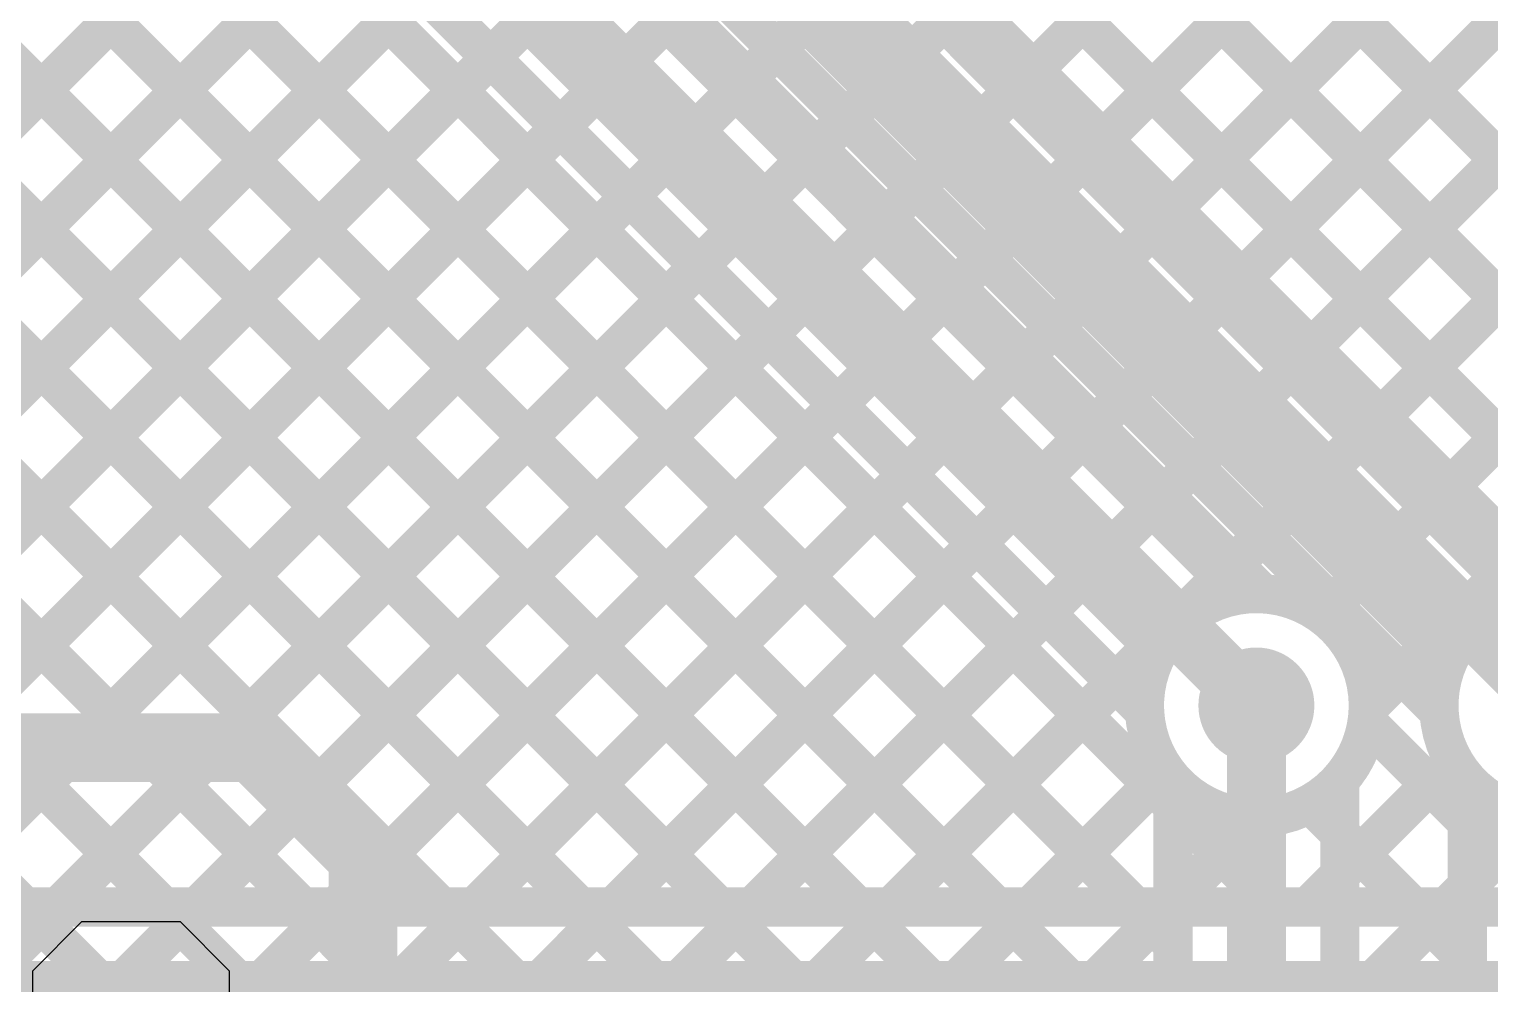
# Model space of a CAD drawing. Header units: millimetres. Extents: x 2.49 to 5.65, y 1.36 to 4.13.
# Drawn here: x 4.523 to 4.8205, y 2.9293 to 3.1238 of the extents above; entities that cross this region are included whole.
import ezdxf

# ---------------------------------------------------------------- set-up
doc = ezdxf.new("R2010")
doc.units = ezdxf.units.MM
doc.header["$MEASUREMENT"] = 0
for name, color, linetype in [('BottomLayer', 5, 'Continuous'), ('MultiLayer', 9, 'Continuous'), ('TopLayer', 1, 'Continuous'), ('TopOverlay', 2, 'Continuous'), ('ViaHoleLayer', 16, 'Continuous')]:
    doc.layers.add(name, color=color, linetype=linetype)

msp = doc.modelspace()

# ---------------------------------------------------------------- linework, layer by layer
at = {"layer": 'BottomLayer'}
for points, const_width in [([(3.82771, 2.4135), (5.39681, 3.9826)], 0.008), ([(3.856, 2.4135), (5.4041, 3.9616)], 0.008), ([(3.88428, 2.4135), (5.4138, 3.94302)], 0.008), ([(3.91257, 2.4135), (5.4257, 3.92664)], 0.008), ([(3.94085, 2.4135), (5.43968, 3.91233)], 0.008), ([(3.96914, 2.4135), (5.45566, 3.90002)], 0.008), ([(3.99742, 2.4135), (5.47371, 3.88979)], 0.008), ([(4.0257, 2.4135), (5.49409, 3.88189)], 0.008), ([(4.11056, 2.4135), (5.577, 3.87994)], 0.008), ([(4.05399, 2.4135), (5.51736, 3.87687)], 0.008), ([(4.08227, 2.4135), (5.54449, 3.87572)], 0.008), ([(4.13884, 2.4135), (5.577, 3.85166)], 0.008), ([(4.16713, 2.4135), (5.577, 3.82337)], 0.008), ([(4.11542, 3.80418), (5.085, 2.8346)], 0.008), ([(4.14338, 3.8045), (5.085, 2.86288)], 0.008), ([(4.78638, 3.00447), (5.577, 3.79509)], 0.008), ([(4.10127, 3.79004), (5.085, 2.80631)], 0.008), ([(4.08713, 3.7759), (5.085, 2.77803)], 0.008), ([(4.79581, 2.98561), (5.577, 3.76681)], 0.008), ([(4.07299, 3.76175), (4.82679, 3.00795)], 0.008), ([(4.05885, 3.74761), (4.81186, 2.9946)], 0.008), ([(4.0447, 3.73347), (4.76962, 3.00856)], 0.008), ([(4.03056, 3.71933), (4.75297, 2.99692)], 0.008), ([(4.01642, 3.70519), (4.756, 2.96561)], 0.008), ([(4.00228, 3.69104), (4.756, 2.93732)], 0.008), ([(3.98814, 3.6769), (4.756, 2.90904)], 0.008), ([(3.97399, 3.66276), (4.756, 2.88075)], 0.008), ([(3.95985, 3.64862), (4.756, 2.85247)], 0.008), ([(3.94571, 3.63448), (4.756, 2.82419)], 0.008), ([(3.93157, 3.62033), (4.756, 2.7959)], 0.008), ([(3.91743, 3.60619), (4.756, 2.76762)], 0.008), ([(3.90328, 3.59205), (4.756, 2.73933)], 0.008), ([(3.88914, 3.57791), (4.756, 2.71105)], 0.008), ([(4.773, 1.94953), (4.773, 2.986)], 0.012), ([(4.79556, 2.98262), (4.81599, 2.96218)], 0.008), ([(4.79, 2.95152), (4.81318, 2.9747)], 0.008), ([(4.19541, 2.4135), (4.75453, 2.97262)], 0.008), ([(4.756, 1.94953), (4.756, 2.97079)], 0.008), ([(4.79, 1.95657), (4.79, 2.97079)], 0.008), ([(4.81599, 2.00723), (4.81599, 2.97079)], 0.008), ([(4.79, 2.95989), (4.81599, 2.9339)], 0.008), ([(4.79, 2.92324), (4.81599, 2.94923)], 0.008), ([(4.22369, 2.4135), (4.756, 2.94581)], 0.008), ([(4.79, 2.93161), (4.81599, 2.90561)], 0.008)]:
    msp.add_lwpolyline(points, dxfattribs=dict(at, const_width=const_width))
at = {"layer": 'BottomLayer', "const_width": 0.008}
for points in [[(4.756, 2.97079, -1.452551), (4.79581, 2.986)], [(4.81599, 2.97079, -1.452551), (4.8558, 2.986)], [(4.79581, 2.986, -0.184522), (4.79, 2.97079)]]:
    msp.add_lwpolyline(points, format="xyb", dxfattribs=at)
at = {"layer": 'BottomLayer'}
for points, const_width in [([(4.76762, 3.00856, 1), (4.77162, 3.00856, 1)], 0.004), ([(4.78438, 3.00447, 1), (4.78838, 3.00447, 1)], 0.004), ([(4.75097, 2.99692, 1), (4.75497, 2.99692, 1)], 0.004), ([(4.76709, 2.986, 1), (4.77891, 2.986, 1)], 0.01181), ([(4.80986, 2.9946, 1), (4.81386, 2.9946, 1)], 0.004), ([(4.77, 2.986, 1), (4.776, 2.986, 1)], 0.006), ([(4.79381, 2.986, 1), (4.79781, 2.986, 1)], 0.004), ([(4.79381, 2.986, 1), (4.79781, 2.986, 1)], 0.004), ([(4.79381, 2.98561, 1), (4.79781, 2.98561, 1)], 0.004), ([(4.79356, 2.98262, 1), (4.79756, 2.98262, 1)], 0.004), ([(4.81118, 2.9747, 1), (4.81518, 2.9747, 1)], 0.004), ([(4.75253, 2.97262, 1), (4.75653, 2.97262, 1)], 0.004), ([(4.754, 2.97079, 1), (4.758, 2.97079, 1)], 0.004), ([(4.754, 2.97079, 1), (4.758, 2.97079, 1)], 0.004), ([(4.788, 2.97079, 1), (4.792, 2.97079, 1)], 0.004), ([(4.788, 2.97079, 1), (4.792, 2.97079, 1)], 0.004), ([(4.81399, 2.97079, 1), (4.81799, 2.97079, 1)], 0.004), ([(4.81399, 2.97079, 1), (4.81799, 2.97079, 1)], 0.004), ([(4.754, 2.96561, 1), (4.758, 2.96561, 1)], 0.004), ([(4.788, 2.95989, 1), (4.792, 2.95989, 1)], 0.004), ([(4.81399, 2.96218, 1), (4.81799, 2.96218, 1)], 0.004), ([(4.788, 2.95152, 1), (4.792, 2.95152, 1)], 0.004), ([(4.81399, 2.94923, 1), (4.81799, 2.94923, 1)], 0.004), ([(4.754, 2.94581, 1), (4.758, 2.94581, 1)], 0.004), ([(4.754, 2.93732, 1), (4.758, 2.93732, 1)], 0.004), ([(4.81399, 2.9339, 1), (4.81799, 2.9339, 1)], 0.004), ([(4.788, 2.93161, 1), (4.792, 2.93161, 1)], 0.004)]:
    msp.add_lwpolyline(points, format="xyb", close=True, dxfattribs=dict(at, const_width=const_width))
at = {"layer": 'MultiLayer', "const_width": 0.01181}
msp.add_lwpolyline([(4.76709, 2.986, 1), (4.77891, 2.986, 1)], format="xyb", close=True, dxfattribs=at)
at = {"layer": 'TopLayer'}
for points, const_width in [([(4.02976, 3.88984), (4.97464, 2.94496)], 0.008), ([(4.01577, 3.87554), (4.94636, 2.94496)], 0.008), ([(4.08143, 3.86645), (5.00292, 2.94496)], 0.008), ([(4.00163, 3.8614), (4.91807, 2.94496)], 0.008), ([(4.72762, 3.11541), (5.199, 3.5868)], 0.008), ([(4.74176, 3.10127), (5.199, 3.55851)], 0.008), ([(4.7559, 3.08713), (5.199, 3.53023)], 0.008), ([(4.32753, 3.51551), (4.83426, 3.00878)], 0.008), ([(4.31549, 3.5035), (4.83299, 2.986)], 0.012), ([(4.77005, 3.07299), (5.199, 3.50194)], 0.008), ([(4.30845, 3.4865), (4.81022, 2.98473)], 0.008), ([(4.78419, 3.05885), (5.199, 3.47366)], 0.008), ([(4.79833, 3.0447), (5.199, 3.44537)], 0.008), ([(4.81247, 3.03056), (5.199, 3.41709)], 0.008), ([(4.41604, 3.367), (4.77427, 3.00878)], 0.008), ([(4.404, 3.355), (4.773, 2.986)], 0.012), ([(4.12905, 3.338), (4.52209, 2.94496)], 0.008), ([(4.15733, 3.338), (4.55038, 2.94496)], 0.008), ([(4.18562, 3.338), (4.57866, 2.94496)], 0.008), ([(4.2139, 3.338), (4.60694, 2.94496)], 0.008), ([(4.24219, 3.338), (4.63523, 2.94496)], 0.008), ([(4.27047, 3.338), (4.66351, 2.94496)], 0.008), ([(4.29875, 3.338), (4.6918, 2.94496)], 0.008), ([(4.32704, 3.338), (4.72008, 2.94496)], 0.008), ([(4.35532, 3.338), (4.74837, 2.94496)], 0.008), ([(4.38361, 3.338), (4.77665, 2.94496)], 0.008), ([(4.39696, 3.338), (4.75022, 2.98473)], 0.008), ([(4.35917, 2.94496), (4.57459, 3.16037)], 0.008), ([(4.38745, 2.94496), (4.58873, 3.14623)], 0.008), ([(4.41574, 2.94496), (4.60287, 3.13209)], 0.008), ([(4.44402, 2.94496), (4.61701, 3.11795)], 0.008), ([(4.66934, 3.1137), (4.67529, 3.11966)], 0.008), ([(4.68348, 3.09956), (4.68944, 3.10552)], 0.008), ([(4.47231, 2.94496), (4.63115, 3.1038)], 0.008), ([(4.69762, 3.08542), (4.70358, 3.09137)], 0.008), ([(4.50059, 2.94496), (4.6453, 3.08966)], 0.008), ([(4.71176, 3.07128), (4.71772, 3.07723)], 0.008), ([(4.52888, 2.94496), (4.65944, 3.07552)], 0.008), ([(4.55716, 2.94496), (4.67358, 3.06138)], 0.008), ([(4.72591, 3.05713), (4.73186, 3.06309)], 0.008), ([(4.74005, 3.04299), (4.746, 3.04895)], 0.008), ([(4.58544, 2.94496), (4.68772, 3.04724)], 0.008), ([(4.75419, 3.02885), (4.76015, 3.0348)], 0.008), ([(4.61373, 2.94496), (4.70187, 3.03309)], 0.008), ([(4.76833, 3.01471), (4.77429, 3.02066)], 0.008), ([(4.64201, 2.94496), (4.71601, 3.01895)], 0.008), ([(4.6703, 2.94496), (4.73015, 3.00481)], 0.008), ([(4.79581, 2.98561), (4.80257, 2.99238)], 0.008), ([(4.69858, 2.94496), (4.74429, 2.99067)], 0.008), ([(4.79556, 2.98262), (4.83322, 2.94496)], 0.008), ([(4.78344, 2.94496), (4.81318, 2.9747)], 0.008), ([(4.72687, 2.94496), (4.75453, 2.97262)], 0.008), ([(4.78392, 2.96597), (4.80493, 2.94496)], 0.008), ([(4.75515, 2.94496), (4.77339, 2.96319)], 0.008), ([(4.81172, 2.94496), (4.83013, 2.96337)], 0.008), ([(3.69546, 2.94496), (5.0929, 2.94496)], 0.008), ([(3.69546, 2.92146), (5.12831, 2.92146)], 0.025)]:
    msp.add_lwpolyline(points, dxfattribs=dict(at, const_width=const_width))
for points, const_width in [([(4.61501, 3.11795, 1), (4.61901, 3.11795, 1)], 0.004), ([(4.67329, 3.11966, 1), (4.67729, 3.11966, 1)], 0.004), ([(4.72562, 3.11541, 1), (4.72962, 3.11541, 1)], 0.004), ([(4.66734, 3.1137, 1), (4.67134, 3.1137, 1)], 0.004), ([(4.68744, 3.10552, 1), (4.69144, 3.10552, 1)], 0.004), ([(4.62915, 3.1038, 1), (4.63315, 3.1038, 1)], 0.004), ([(4.68148, 3.09956, 1), (4.68548, 3.09956, 1)], 0.004), ([(4.73976, 3.10127, 1), (4.74376, 3.10127, 1)], 0.004), ([(4.70158, 3.09137, 1), (4.70558, 3.09137, 1)], 0.004), ([(4.6433, 3.08966, 1), (4.6473, 3.08966, 1)], 0.004), ([(4.69562, 3.08542, 1), (4.69962, 3.08542, 1)], 0.004), ([(4.7539, 3.08713, 1), (4.7579, 3.08713, 1)], 0.004), ([(4.71572, 3.07723, 1), (4.71972, 3.07723, 1)], 0.004), ([(4.65744, 3.07552, 1), (4.66144, 3.07552, 1)], 0.004), ([(4.76805, 3.07299, 1), (4.77205, 3.07299, 1)], 0.004), ([(4.70976, 3.07128, 1), (4.71376, 3.07128, 1)], 0.004), ([(4.67158, 3.06138, 1), (4.67558, 3.06138, 1)], 0.004), ([(4.72986, 3.06309, 1), (4.73386, 3.06309, 1)], 0.004), ([(4.78219, 3.05885, 1), (4.78619, 3.05885, 1)], 0.004), ([(4.72391, 3.05713, 1), (4.72791, 3.05713, 1)], 0.004), ([(4.744, 3.04895, 1), (4.748, 3.04895, 1)], 0.004), ([(4.68572, 3.04724, 1), (4.68972, 3.04724, 1)], 0.004), ([(4.73805, 3.04299, 1), (4.74205, 3.04299, 1)], 0.004), ([(4.79633, 3.0447, 1), (4.80033, 3.0447, 1)], 0.004), ([(4.75815, 3.0348, 1), (4.76215, 3.0348, 1)], 0.004), ([(4.69987, 3.03309, 1), (4.70387, 3.03309, 1)], 0.004), ([(4.75219, 3.02885, 1), (4.75619, 3.02885, 1)], 0.004), ([(4.81047, 3.03056, 1), (4.81447, 3.03056, 1)], 0.004), ([(4.77229, 3.02066, 1), (4.77629, 3.02066, 1)], 0.004), ([(4.71401, 3.01895, 1), (4.71801, 3.01895, 1)], 0.004), ([(4.76633, 3.01471, 1), (4.77033, 3.01471, 1)], 0.004), ([(4.77227, 3.00878, 1), (4.77627, 3.00878, 1)], 0.004), ([(4.77227, 3.00878, 1), (4.77627, 3.00878, 1)], 0.004), ([(4.72815, 3.00481, 1), (4.73215, 3.00481, 1)], 0.004), ([(4.76709, 2.986, 1), (4.77891, 2.986, 1)], 0.01181), ([(4.80057, 2.99238, 1), (4.80457, 2.99238, 1)], 0.004), ([(4.74229, 2.99067, 1), (4.74629, 2.99067, 1)], 0.004), ([(4.77, 2.986, 1), (4.776, 2.986, 1)], 0.006), ([(4.74822, 2.98473, 1), (4.75222, 2.98473, 1)], 0.004), ([(4.74822, 2.98473, 1), (4.75222, 2.98473, 1)], 0.004), ([(4.79381, 2.986, 1), (4.79781, 2.986, 1)], 0.004), ([(4.79381, 2.986, 1), (4.79781, 2.986, 1)], 0.004), ([(4.79381, 2.98561, 1), (4.79781, 2.98561, 1)], 0.004), ([(4.80822, 2.98473, 1), (4.81222, 2.98473, 1)], 0.004), ([(4.80822, 2.98473, 1), (4.81222, 2.98473, 1)], 0.004), ([(4.79356, 2.98262, 1), (4.79756, 2.98262, 1)], 0.004), ([(4.81118, 2.9747, 1), (4.81518, 2.9747, 1)], 0.004), ([(4.75253, 2.97262, 1), (4.75653, 2.97262, 1)], 0.004), ([(4.78192, 2.96597, 1), (4.78592, 2.96597, 1)], 0.004), ([(4.77139, 2.96319, 1), (4.77539, 2.96319, 1)], 0.004), ([(4.52009, 2.94496, 1), (4.52409, 2.94496, 1)], 0.004), ([(4.52688, 2.94496, 1), (4.53088, 2.94496, 1)], 0.004), ([(4.54838, 2.94496, 1), (4.55238, 2.94496, 1)], 0.004), ([(4.55516, 2.94496, 1), (4.55916, 2.94496, 1)], 0.004), ([(4.57666, 2.94496, 1), (4.58066, 2.94496, 1)], 0.004), ([(4.58345, 2.94496, 1), (4.58744, 2.94496, 1)], 0.004), ([(4.60494, 2.94496, 1), (4.60894, 2.94496, 1)], 0.004), ([(4.61173, 2.94496, 1), (4.61573, 2.94496, 1)], 0.004), ([(4.63323, 2.94496, 1), (4.63723, 2.94496, 1)], 0.004), ([(4.64001, 2.94496, 1), (4.64401, 2.94496, 1)], 0.004), ([(4.66151, 2.94496, 1), (4.66551, 2.94496, 1)], 0.004), ([(4.6683, 2.94496, 1), (4.6723, 2.94496, 1)], 0.004), ([(4.6898, 2.94496, 1), (4.6938, 2.94496, 1)], 0.004), ([(4.69658, 2.94496, 1), (4.70058, 2.94496, 1)], 0.004), ([(4.71808, 2.94496, 1), (4.72208, 2.94496, 1)], 0.004), ([(4.72487, 2.94496, 1), (4.72887, 2.94496, 1)], 0.004), ([(4.74637, 2.94496, 1), (4.75037, 2.94496, 1)], 0.004), ([(4.75315, 2.94496, 1), (4.75715, 2.94496, 1)], 0.004), ([(4.77465, 2.94496, 1), (4.77865, 2.94496, 1)], 0.004), ([(4.78144, 2.94496, 1), (4.78544, 2.94496, 1)], 0.004), ([(4.80293, 2.94496, 1), (4.80693, 2.94496, 1)], 0.004), ([(4.80972, 2.94496, 1), (4.81372, 2.94496, 1)], 0.004)]:
    msp.add_lwpolyline(points, format="xyb", close=True, dxfattribs=dict(at, const_width=const_width))
at = {"layer": 'TopLayer', "const_width": 0.008}
for points in [[(4.77427, 3.00878, -0.398045), (4.79581, 2.986)], [(4.79581, 2.986, -0.97262), (4.75022, 2.98473)], [(4.8558, 2.986, -0.97262), (4.81022, 2.98473)]]:
    msp.add_lwpolyline(points, format="xyb", dxfattribs=at)
at = {"layer": 'TopOverlay'}
for p, q in [((4.52374, 2.93198), (4.53373, 2.94198)), ((4.53373, 2.94198), (4.55373, 2.94198)), ((4.55373, 2.94198), (4.56373, 2.93198)), ((4.52374, 2.892), (4.52374, 2.93198)), ((4.56373, 2.93198), (4.56373, 2.892))]:
    msp.add_line(p, q, dxfattribs=at)
at = {"layer": 'TopOverlay', "const_width": 0.014}
for points in [[(3.70343, 2.97743), (4.56857, 2.97743)], [(4.56857, 2.97743), (4.591, 2.955)], [(4.591, 2.866), (4.591, 2.955)]]:
    msp.add_lwpolyline(points, dxfattribs=at)
at = {"layer": 'TopOverlay', "const_width": 0.007}
for points in [[(4.56507, 2.97743, 1), (4.57207, 2.97743, 1)], [(4.56507, 2.97743, 1), (4.57207, 2.97743, 1)], [(4.5875, 2.955, 1), (4.5945, 2.955, 1)], [(4.5875, 2.955, 1), (4.5945, 2.955, 1)]]:
    msp.add_lwpolyline(points, format="xyb", close=True, dxfattribs=at)
at = {"layer": 'ViaHoleLayer', "const_width": 0.00591}
msp.add_lwpolyline([(4.77005, 2.986, 1), (4.77595, 2.986, 1)], format="xyb", close=True, dxfattribs=at)

doc.saveas('drawing.dxf')
